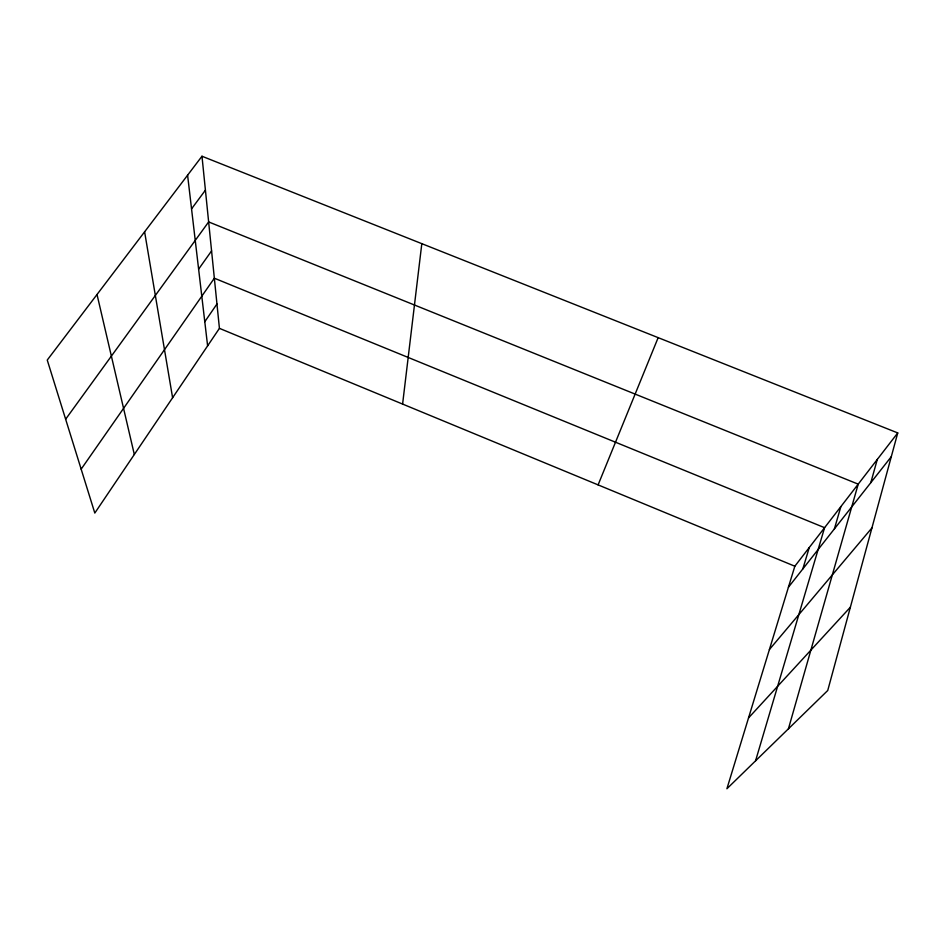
<?xml version="1.0" encoding="UTF-8"?>
<svg xmlns="http://www.w3.org/2000/svg" width="945" height="945" viewBox="0 0 945 945"><rect width="100%" height="100%" fill="white"/><g stroke="black" fill="none" stroke-linecap="round" stroke-linejoin="round"><path stroke-width="1.42" d="M402.594 404.07L421.813 243.656M897.75 432.928L827.737 690.5L726.906 788.756L794.839 566.22L897.75 432.928L201.982 156.244L47.25 360.057L94.807 513.052L219.429 328.352L201.982 156.244M870.806 482.682L877.291 459.424M788.425 728.808L858.214 484.147L208.644 221.921L65.642 419.214M834.388 528.905L840.873 506.603M755.563 760.831L824.583 527.688L214.35 278.208L81.164 469.145M802.825 568.937L809.274 547.533M598.102 484.891L658.157 337.648M204.793 321.737L216.96 303.983M198.627 269.136L211.585 250.897M191.551 208.869L205.419 190.158M788.425 587.211L891.289 456.695M769.407 649.534L871.928 527.924M748.523 717.928L850.394 607.174M219.429 328.352L794.839 566.22M97.016 294.509L134.32 454.486M144.609 231.82L172.604 397.75M187.594 175.191L207.616 345.858"/></g></svg>
